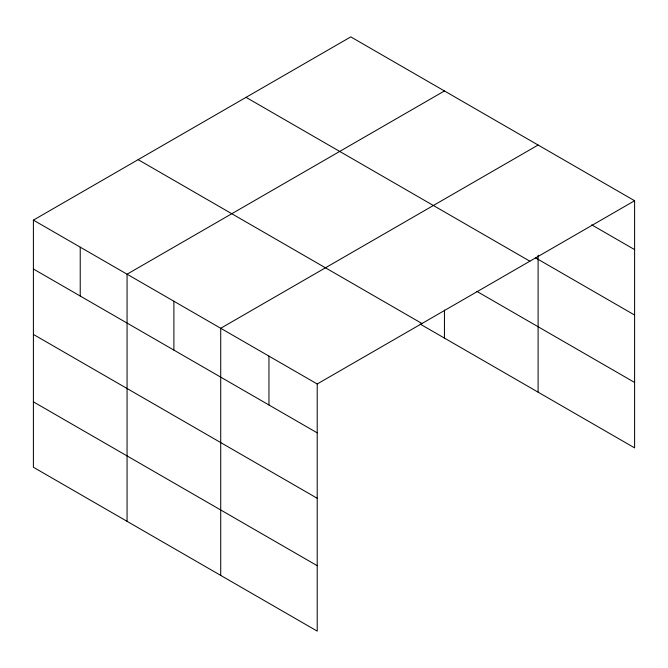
<?xml version="1.0" encoding="UTF-8"?>
<svg xmlns="http://www.w3.org/2000/svg" width="668" height="668" viewBox="0 0 668 668"><rect width="100%" height="100%" fill="white"/><g stroke="black" fill="none" stroke-linecap="round" stroke-linejoin="round"><path stroke-width="1" d="M33.4 220.123L317.216 383.983L317.216 631.118L33.4 467.258L33.4 220.123L350.784 36.882L634.6 200.742L634.6 447.877L420.13 324.055M444.445 90.957L127.062 274.197L127.062 521.332M538.107 145.031L220.716 328.272L220.716 575.407M317.216 383.983L634.6 200.742M591.714 224.857L634.6 249.615M535.402 257.773L634.6 315.046M246.049 97.353L529.866 261.205M476.868 291.382L634.6 382.455M138.134 159.652L421.951 323.512M33.4 268.995L317.216 432.856M33.4 334.426L317.216 498.286M33.4 401.835L317.216 565.696M538.107 255.176L538.107 392.166M444.445 310.052L444.445 338.091M268.962 356.127L268.962 405M173.889 301.235L173.889 350.107M80.227 247.16L80.227 296.033"/></g></svg>
